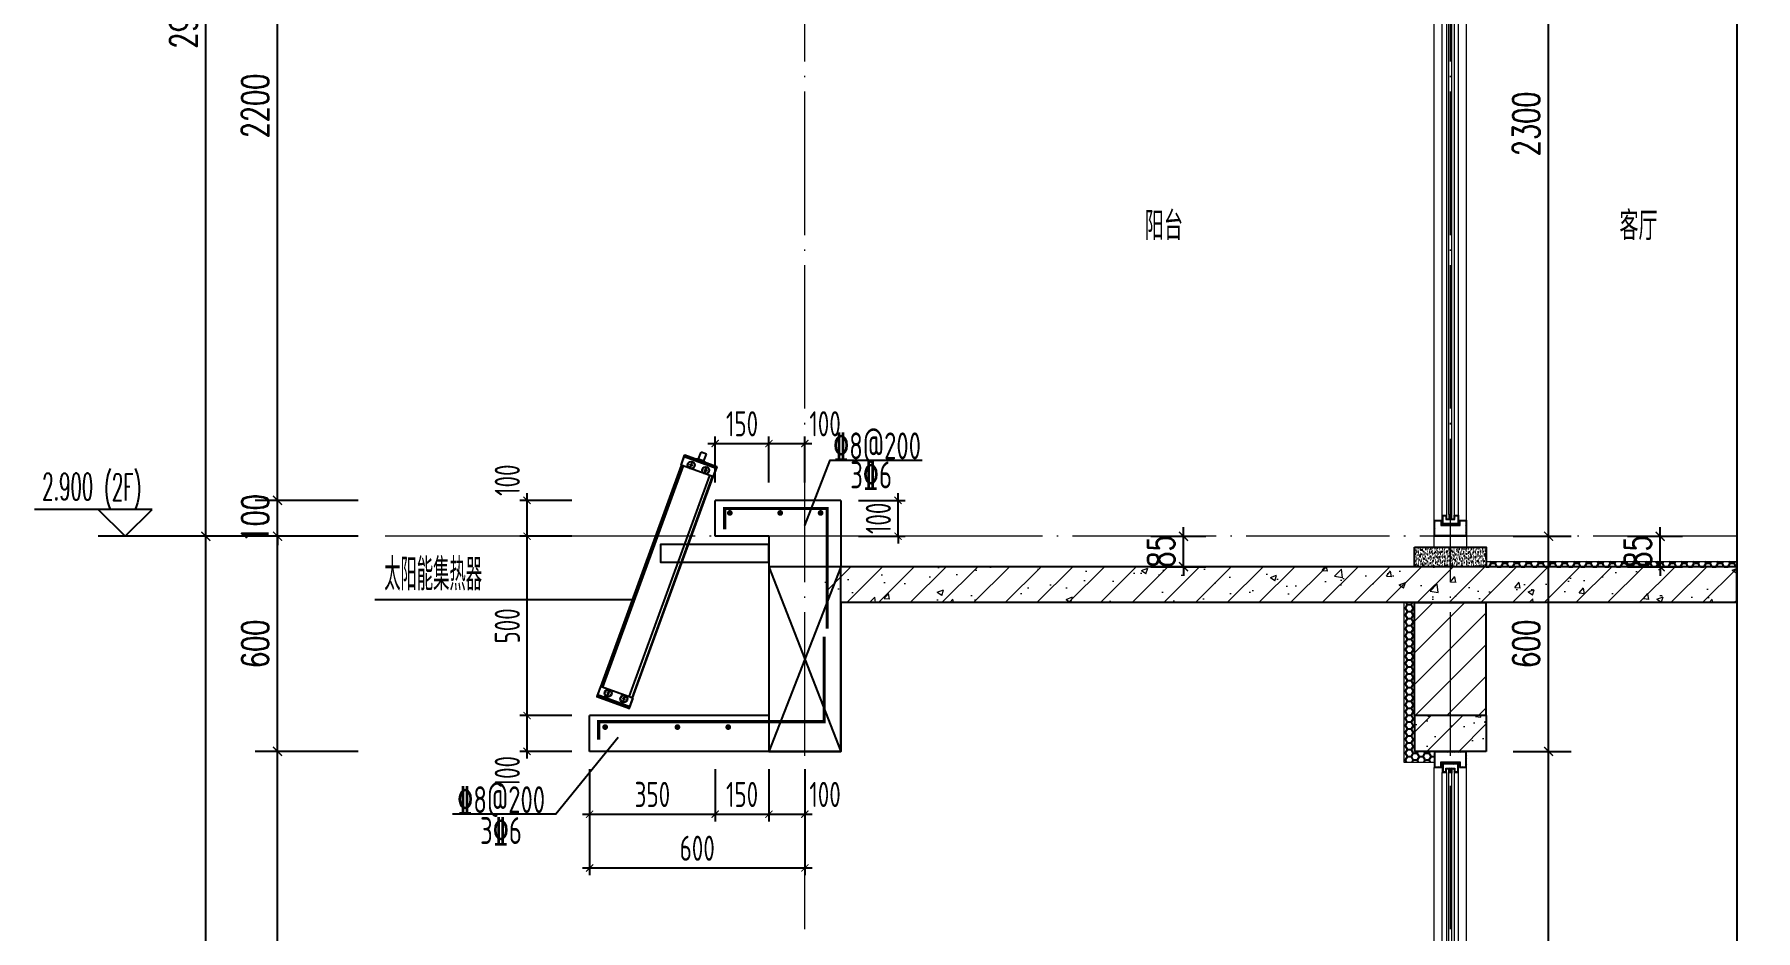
# Model space of a CAD drawing. Extents: x -461650 to 361314, y 245336 to 769729.
# Drawn here: x 240350 to 245150, y 661923 to 664422 of the extents above; entities that cross this region are included whole.
import ezdxf

# ---------------------------------------------------------------- set-up
doc = ezdxf.new("R2010")
doc.units = 0
doc.header["$LTSCALE"] = 1000
doc.linetypes.add('DOTE', pattern=[2.42, 2, -0.2, 0.02, -0.2])
doc.layers.get('0').update_dxf_attribs({"linetype": 'CONTINUOUS'})
doc.layers.get('DEFPOINTS').update_dxf_attribs({"linetype": 'CONTINUOUS'})
for name, color, linetype in [('DIM', 2, 'CONTINUOUS'), ('DIM_ELEV', 3, 'CONTINUOUS'), ('DIM_IDEN', 67, 'CONTINUOUS'), ('DIM_SYMB', 3, 'CONTINUOUS'), ('PUB_DIM', 3, 'CONTINUOUS'), ('PUB_TEXT', 2, 'CONTINUOUS'), ('REIN', 6, 'CONTINUOUS'), ('S-大样-砼线', 7, 'CONTINUOUS'), ('S-引出线', 40, 'CONTINUOUS'), ('TEXT', 2, 'CONTINUOUS'), ('WALL', 5, 'CONTINUOUS'), ('实线层', 7, 'CONTINUOUS'), ('立面-看线', 251, 'CONTINUOUS')]:
    doc.layers.add(name, color=color, linetype=linetype)
for name, color, linetype, lineweight in [('DOTE', 19, 'DOTE', 9), ('PUB_HATCH', 8, 'CONTINUOUS', 9), ('S_WINDOW', 144, 'CONTINUOUS', 15), ('细细', 250, 'CONTINUOUS', 0)]:
    doc.layers.add(name, color=color, linetype=linetype, lineweight=lineweight)
doc.styles.add('_TCH_DIM', font='SIMPLEX.shx', dxfattribs={"width": 0.7, "bigfont": 'GBCBIG.shx'})
doc.styles.add('_TCH_DIM_T3', font='SIMPLEX', dxfattribs={"width": 0.705882, "bigfont": 'GBCBIG'})
doc.styles.add('DIM_FONT_T3', font='SIMPLEX', dxfattribs={"width": 0.705882, "bigfont": 'GBCBIG'})
doc.styles.add('TSSD_DIMENSION', font='Tssdeng.shx', dxfattribs={"width": 0.7, "bigfont": 'tssdchn.shx'})
doc.styles.add('TSSD_REIN', font='tssdeng.shx', dxfattribs={"width": 0.7, "height": 300, "bigfont": 'tssdchn.shx'})
doc.dimstyles.new('_TCH_ARCH&&25', dxfattribs={"dimtxt": 74.375, "dimasz": 25, "dimexe": 62.5, "dimexo": 75, "dimgap": 25, "dimtad": 1, "dimdec": 0, "dimzin": 0, "dimdsep": 46, "dimtxsty": '_TCH_DIM_T3', "dimblk": 'ARCHTICK', "dimcen": 0.09, "dimclrt": 7, "dimazin": 0, "dimtfac": 1, "dimtdec": 0, "dimtix": 1, "dimtmove": 2, "dimatfit": 3, "dimldrblk": 'ARCHTICK', "dimfxl": 0, "dimtolj": 1, "dimtzin": 0, "dimarcsym": 0})
doc.dimstyles.new('TSSD_20_20', dxfattribs={"dimtxt": 60, "dimasz": 20, "dimexe": 20, "dimexo": 50, "dimgap": 20, "dimtad": 1, "dimdec": 0, "dimzin": 0, "dimdsep": 46, "dimtxsty": 'TSSD_DIMENSION', "dimblk": 'ARCHTICK', "dimblk1": 'ARCHTICK', "dimblk2": 'ARCHTICK', "dimcen": 0, "dimdle": 20, "dimclrt": 7, "dimadec": 0, "dimazin": 0, "dimtfac": 1, "dimtdec": 0, "dimtix": 1, "dimtmove": 2, "dimatfit": 3, "dimfxl": 0, "dimtolj": 1, "dimtzin": 0, "dimarcsym": 0})
pattern_1 = [(315, (145053.3697, 680712.4302), (-1.76776695, -1.76776695), []), (315, (145054.5482, 680712.4302), (-1.76776695, -1.76776695), [])]
pattern_2 = [(315, (145053.3697, 678374.192), (-1.76776695, -1.76776695), []), (315, (145054.5482, 678374.192), (-1.76776695, -1.76776695), [])]
pattern_3 = [(45, (-737876.647, 828566.014), (-44.194174, 44.194174), []), (50, (-737876.65, 828566.01), (179.315046, -15.688034), [18.75, -206.25]), (355, (-737876.65, 828566.01), (-34.687833, 188.048033), [15, -165]), (100.4514, (-737861.7, 828564.7), (144.627345, 172.359886), [15.935047, -175.285528]), (46.1842, (-737876.65, 828616.01), (266.81026, -41.379754), [28.125, -309.375]), (96.6356, (-737854.4, 828612.57), (233.665676, 243.52947), [23.90257, -262.92825]), (351.1842, (-737876.65, 828616.01), (233.66549, 243.52965), [22.5, -247.5]), (21, (-737851.65, 828603.51), (149.226763, -100.654723), [18.75, -206.25]), (326, (-737851.65, 828603.51), (60.828833, 181.28751), [15, -165]), (71.4514, (-737839.21, 828595.13), (210.055657, 80.632624), [15.935047, -175.285528]), (37.5, (-737876.647, 828566.014), (3.039964, 83.2234635), [0, -163, 0, -167.5, 0, -165.625]), (7.5, (-737876.65, 828566.01), (65.767384, 98.602928), [0, -95.5, 0, -159.25, 0, -63.125]), (327.5, (-737932.397, 828566.014), (133.455609, -5.638718), [0, -62.5, 0, -195, 0, -258.75]), (317.5, (-737957.4, 828566.01), (145.796542, 25.026246), [0, -81.25, 0, -129.5, 0, -183.75])]

# ---------------------------------------------------------------- blocks, each defined once
blk = doc.blocks.new('A$C01192DFB')
at = {"layer": '实线层', "color": 5}
for p, q in [((-245.2, 221), (-235.1, 248.7)), ((-244.8, 220.8), (-234.5, 249)), ((-146.5, 211.5), (-236.8, 244.3)), ((-146.9, 212), (-236.2, 244.4)), ((-235.1, 248.7), (-234.7, 248.5)), ((-145.3, 216.4), (-234.6, 248.9)), ((-145.2, 216.5), (-234.5, 249)), ((-196.4, 238.3), (-189.3, 257.6)), ((-174.3, 252.1), (-189.3, 257.6)), ((-181.3, 232.8), (-174.3, 252.1)), ((-468.5, -396.9), (-243.8, 220.5)), ((-243.5, 220.4), (-468.2, -397)), ((-467.7, -397.2), (-243, 220.2)), ((-240, 219.1), (-464.7, -398.3)), ((-239.5, 218.9), (-464.2, -398.5)), ((-166, 192.2), (-390.7, -425.2)), ((-165.7, 192), (-390.4, -425.3)), ((-155, 188.2), (-245.2, 221)), ((-219.7, 220.8), (-218.7, 223.5)), ((-217.8, 218.6), (-219.7, 220.8)), ((-219.4, 214.4), (-214.3, 228.2)), ((-218.7, 223.5), (-215.9, 224)), ((-215, 219.1), (-217.8, 218.6)), ((-215.9, 224), (-214, 221.8)), ((-214, 221.8), (-215, 219.1)), ((-196.4, 238.3), (-203, 237.5)), ((-176.7, 228), (-203, 237.5)), ((-196.4, 238.3), (-181.3, 232.8)), ((-181.3, 232.8), (-176.7, 228)), ((-179.3, 206.1), (-178.4, 208.8)), ((-177.5, 203.9), (-179.3, 206.1)), ((-179, 199.7), (-174, 213.5)), ((-178.4, 208.8), (-175.5, 209.3)), ((-174.6, 204.4), (-177.5, 203.9)), ((-175.5, 209.3), (-173.7, 207.1)), ((-173.7, 207.1), (-174.6, 204.4)), ((-155.5, 188.3), (-145.2, 216.5)), ((-155, 188.2), (-144.9, 215.9)), ((-144.9, 215.9), (-145.4, 216)), ((-381.9, -428.4), (-157.2, 189)), ((-156.8, 188.8), (-381.5, -428.6)), ((-381.1, -428.7), (-156.4, 188.7)), ((-469.9, -396.4), (-480, -424.1)), ((-480, -424.1), (-479.6, -424.3)), ((-469.5, -396.6), (-479.7, -424.8)), ((-390.4, -457.1), (-479.7, -424.6)), ((-390.5, -457.2), (-479.7, -424.8)), ((-388.2, -452.5), (-478.4, -419.7)), ((-388.8, -452.7), (-478.1, -420.2)), ((-379.7, -429.2), (-469.9, -396.4)), ((-379.7, -429.2), (-468, -397.1)), ((-450.2, -412.7), (-451.2, -415.4)), ((-451.2, -415.4), (-449.4, -417.6)), ((-445.9, -408), (-450.9, -421.8)), ((-447.4, -412.2), (-450.2, -412.7)), ((-449.4, -417.6), (-446.5, -417.1)), ((-445.5, -414.4), (-447.4, -412.2)), ((-446.5, -417.1), (-445.5, -414.4)), ((-406.6, -428.6), (-407.6, -431.3)), ((-407.6, -431.3), (-405.7, -433.5)), ((-402.2, -423.9), (-407.2, -437.7)), ((-403.7, -428.1), (-406.6, -428.6)), ((-401.9, -430.3), (-403.7, -428.1)), ((-402.9, -433), (-401.9, -430.3)), ((-380.2, -429.1), (-390.5, -457.2)), ((-379.7, -429.2), (-389.8, -456.9)), ((-405.7, -433.5), (-402.9, -433)), ((-389.8, -456.9), (-390.3, -456.8))]:
    blk.add_line(p, q, dxfattribs=at)
for points in [[(-236.8, 244.3), (-236.7, 244.4), (-236.5, 244.5), (-236.4, 244.5), (-236.2, 244.4)], [(-146.5, 211.5), (-146.5, 211.6), (-146.6, 211.7), (-146.7, 211.9), (-146.9, 212)], [(-478.4, -419.7), (-478.4, -419.8), (-478.4, -420), (-478.2, -420.1), (-478.1, -420.2)], [(-388.2, -452.5), (-388.3, -452.6), (-388.4, -452.7), (-388.6, -452.7), (-388.8, -452.7)]]:
    blk.add_lwpolyline(points, dxfattribs=at)
blk.add_lwpolyline([(0, 0), (-302.4, 0), (-302.4, -49.7), (0, -49.7)], close=True, dxfattribs=at)
for centre, radius in [((-216.8, 221.3), 10), ((-216.8, 221.3), 9.5), ((-176.5, 206.6), 10), ((-176.5, 206.6), 9.5), ((-448.4, -414.9), 10), ((-448.4, -414.9), 9.5), ((-404.7, -430.8), 10), ((-404.7, -430.8), 9.5)]:
    blk.add_circle(centre, radius, dxfattribs=at)
for centre, start, end in [((-234.7, 248.5), 70, 160), ((-145.4, 216), 340, 70), ((-479.6, -424.3), 160, 250), ((-390.3, -456.8), 250, 340)]:
    blk.add_arc(centre, 0.5, start, end, dxfattribs=at)
blk = doc.blocks.new('afzdfsregf')
at = {"layer": '细细'}
h = blk.add_hatch(dxfattribs=at)
h.set_pattern_fill('金属', color=256, style=0)
h.set_pattern_definition(pattern_1)
h.paths.add_polyline_path([(221063.8, 608913.8), (221043.8, 608913.8), (221043.8, 608927.3), (220993.8, 608927.3), (220993.8, 608913.8), (220973.8, 608913.8), (220973.8, 608958.8), (221063.8, 608958.8)])
h.paths.add_polyline_path([(221045.8, 608929.3), (221045.8, 608915.8), (221061.8, 608915.8), (221061.8, 608956.8), (220975.8, 608956.8), (220975.8, 608915.8), (220991.8, 608915.8), (220991.8, 608929.3)], flags=16)
h = blk.add_hatch(dxfattribs=at)
h.set_pattern_fill('金属', color=256, style=0)
h.set_pattern_definition(pattern_1)
h.paths.add_polyline_path([(220996.3, 608925.3), (220996.3, 608900.3), (221008.3, 608900.3), (221008.3, 608910.3), (221029.3, 608910.3), (221029.3, 608900.3), (221041.3, 608900.3), (221041.3, 608925.3)])
h.paths.add_polyline_path([(221039.3, 608923.3), (221039.3, 608902.3), (221031.3, 608902.3), (221031.3, 608912.3), (221006.3, 608912.3), (221006.3, 608902.3), (220998.3, 608902.3), (220998.3, 608923.3)], flags=16)
h = blk.add_hatch(color=256, dxfattribs=at)
edge = h.paths.add_edge_path()
edge.add_line((221023.3, 608910.3), (221023.3, 608898.3))
edge.add_arc((221018.8, 608890), 9.44, 61.5175, 118.4825)
edge.add_line((221014.3, 608898.3), (221014.3, 608910.3))
edge.add_arc((221018.8, 608918.6), 9.44, 241.5175, 298.4825)
h = blk.add_hatch(color=256, dxfattribs=at)
edge = h.paths.add_edge_path()
edge.add_line((221023.3, 606707.3), (221023.3, 606719.3))
edge.add_arc((221018.8, 606727.6), 9.44, 241.5175, 298.4825, ccw=False)
edge.add_line((221014.3, 606719.3), (221014.3, 606707.3))
edge.add_arc((221018.8, 606699), 9.44, 61.5175, 118.4825, ccw=False)
h = blk.add_hatch(dxfattribs=at)
h.set_pattern_fill('金属', color=256, style=0)
h.set_pattern_definition(pattern_2)
h.paths.add_polyline_path([(221063.8, 606703.8), (221043.8, 606703.8), (221043.8, 606690.3), (220993.8, 606690.3), (220993.8, 606703.8), (220973.8, 606703.8), (220973.8, 606658.8), (221063.8, 606658.8)])
h.paths.add_polyline_path([(221045.8, 606688.3), (221045.8, 606701.8), (221061.8, 606701.8), (221061.8, 606660.8), (220975.8, 606660.8), (220975.8, 606701.8), (220991.8, 606701.8), (220991.8, 606688.3)], flags=16)
h = blk.add_hatch(dxfattribs=at)
h.set_pattern_fill('金属', color=256, style=0)
h.set_pattern_definition(pattern_2)
h.paths.add_polyline_path([(220996.3, 606692.3), (220996.3, 606717.3), (221008.3, 606717.3), (221008.3, 606707.3), (221029.3, 606707.3), (221029.3, 606717.3), (221041.3, 606717.3), (221041.3, 606692.3)])
h.paths.add_polyline_path([(221039.3, 606694.3), (221039.3, 606715.3), (221031.3, 606715.3), (221031.3, 606705.3), (221006.3, 606705.3), (221006.3, 606715.3), (220998.3, 606715.3), (220998.3, 606694.3)], flags=16)
at = {"layer": 'S_WINDOW'}
for p, q in [((220973.8, 606703.8), (220973.8, 608913.8)), ((220996.3, 606717.3), (220996.3, 608900.3)), ((221041.3, 606717.3), (221041.3, 608900.3)), ((221063.8, 606703.8), (221063.8, 608913.8))]:
    blk.add_line(p, q, dxfattribs=at)
for points in [[(220973.8, 608958.8), (220973.8, 608913.8), (220993.8, 608913.8), (220993.8, 608927.3), (221043.8, 608927.3), (221043.8, 608913.8), (221063.8, 608913.8), (221063.8, 608958.8)], [(220975.8, 608956.8), (220975.8, 608915.8), (220991.8, 608915.8), (220991.8, 608929.3), (221045.8, 608929.3), (221045.8, 608915.8), (221061.8, 608915.8), (221061.8, 608956.8)], [(220996.3, 608925.3), (220996.3, 608900.3), (221008.3, 608900.3), (221008.3, 608910.3), (221029.3, 608910.3), (221029.3, 608900.3), (221041.3, 608900.3), (221041.3, 608925.3)], [(220998.3, 608923.3), (220998.3, 608902.3), (221006.3, 608902.3), (221006.3, 608912.3), (221031.3, 608912.3), (221031.3, 608902.3), (221039.3, 608902.3), (221039.3, 608923.3)], [(220973.8, 606658.8), (220973.8, 606703.8), (220993.8, 606703.8), (220993.8, 606690.3), (221043.8, 606690.3), (221043.8, 606703.8), (221063.8, 606703.8), (221063.8, 606658.8)], [(220975.8, 606660.8), (220975.8, 606701.8), (220991.8, 606701.8), (220991.8, 606688.3), (221045.8, 606688.3), (221045.8, 606701.8), (221061.8, 606701.8), (221061.8, 606660.8)], [(220996.3, 606692.3), (220996.3, 606717.3), (221008.3, 606717.3), (221008.3, 606707.3), (221029.3, 606707.3), (221029.3, 606717.3), (221041.3, 606717.3), (221041.3, 606692.3)], [(220998.3, 606694.3), (220998.3, 606715.3), (221006.3, 606715.3), (221006.3, 606705.3), (221031.3, 606705.3), (221031.3, 606715.3), (221039.3, 606715.3), (221039.3, 606694.3)]]:
    blk.add_lwpolyline(points, close=True, dxfattribs=at)
at = {"layer": '细细'}
for points in [[(221008.3, 608900.3), (221008.3, 606717.3)], [(221014.3, 606719.3), (221014.3, 608910.3)], [(221023.3, 606719.3), (221023.3, 608910.3)], [(221029.3, 608900.3), (221029.3, 606717.3)]]:
    blk.add_lwpolyline(points, dxfattribs=at)
for points in [[(221023.3, 608910.3), (221023.3, 608898.3, 0.253805), (221014.3, 608898.3), (221014.3, 608910.3, 0.253805)], [(221023.3, 606707.3), (221023.3, 606719.3, -0.253805), (221014.3, 606719.3), (221014.3, 606707.3, -0.253805)]]:
    blk.add_lwpolyline(points, format="xyb", close=True, dxfattribs=at)
blk = doc.blocks.new('_ArchTick')
at = {"color": 0, "linetype": 'ByBlock', "const_width": 0.15}
blk.add_lwpolyline([(-0.5, -0.5), (0.5, 0.5)], dxfattribs=at)
blk = doc.blocks.new('*D1124')
at = {"layer": 'DEFPOINTS', "color": 0}
for p in [(244398.5, 662423), (244572.5, 662423), (244398.5, 660123)]:
    blk.add_point(p, dxfattribs=at)
at = {"layer": 'PUB_DIM', "color": 0, "lineweight": -2}
for p, q in [((244473.5, 662423), (244635, 662423)), ((244572.5, 660123), (244572.5, 662423)), ((244473.5, 660123), (244635, 660123))]:
    blk.add_line(p, q, dxfattribs=at)
at = {"layer": 'PUB_DIM', "color": 0, "lineweight": -2, "xscale": 25, "yscale": 25, "zscale": 25}
for p, rotation in [((244572.5, 662423), 90), ((244572.5, 660123), 270)]:
    blk.add_blockref('_ArchTick', p, dxfattribs=dict(at, rotation=rotation))
at = {"layer": 'PUB_DIM', "color": 7, "insert": (244510.3, 661273), "char_height": 74.38, "attachment_point": 5, "rotation": 90, "style": '_TCH_DIM_T3'}
blk.add_mtext('\\A1;2300', dxfattribs=at)
blk = doc.blocks.new('*D1125')
at = {"layer": 'DEFPOINTS', "color": 0}
for p in [(244398.5, 663023), (244572.5, 663023), (244398.5, 662423)]:
    blk.add_point(p, dxfattribs=at)
at = {"layer": 'PUB_DIM', "color": 0, "lineweight": -2}
for p, q in [((244473.5, 663023), (244635, 663023)), ((244572.5, 662423), (244572.5, 663023)), ((244473.5, 662423), (244635, 662423))]:
    blk.add_line(p, q, dxfattribs=at)
at = {"layer": 'PUB_DIM', "color": 0, "lineweight": -2, "xscale": 25, "yscale": 25, "zscale": 25}
for p, rotation in [((244572.5, 663023), 90), ((244572.5, 662423), 270)]:
    blk.add_blockref('_ArchTick', p, dxfattribs=dict(at, rotation=rotation))
at = {"layer": 'PUB_DIM', "color": 7, "insert": (244510.3, 662723), "char_height": 74.38, "attachment_point": 5, "rotation": 90, "style": '_TCH_DIM_T3'}
blk.add_mtext('\\A1;600', dxfattribs=at)
blk = doc.blocks.new('*D1126')
at = {"layer": 'DEFPOINTS', "color": 0}
for p in [(244398.5, 665323), (244572.5, 665323), (244398.5, 663023)]:
    blk.add_point(p, dxfattribs=at)
at = {"layer": 'PUB_DIM', "color": 0, "lineweight": -2}
for p, q in [((244473.5, 665323), (244635, 665323)), ((244572.5, 663023), (244572.5, 665323)), ((244473.5, 663023), (244635, 663023))]:
    blk.add_line(p, q, dxfattribs=at)
at = {"layer": 'PUB_DIM', "color": 0, "lineweight": -2, "xscale": 25, "yscale": 25, "zscale": 25}
for p, rotation in [((244572.5, 665323), 90), ((244572.5, 663023), 270)]:
    blk.add_blockref('_ArchTick', p, dxfattribs=dict(at, rotation=rotation))
at = {"layer": 'PUB_DIM', "color": 7, "insert": (244510.3, 664173), "char_height": 74.38, "attachment_point": 5, "rotation": 90, "style": '_TCH_DIM_T3'}
blk.add_mtext('\\A1;2300', dxfattribs=at)
blk = doc.blocks.new('*D1150')
at = {"layer": 'DEFPOINTS', "color": 0}
for p in [(241898.5, 662423), (242498.6, 662423), (242498.6, 662097.9)]:
    blk.add_point(p, dxfattribs=at)
at = {"layer": 'DIM', "color": 0, "lineweight": -2}
for p, q in [((241898.5, 662373), (241898.5, 662077.9)), ((242498.6, 662373), (242498.6, 662077.9)), ((241878.5, 662097.9), (242518.6, 662097.9))]:
    blk.add_line(p, q, dxfattribs=at)
at = {"layer": 'DIM', "color": 0, "lineweight": -2, "xscale": 20, "yscale": 20, "zscale": 20, "rotation": 180}
blk.add_blockref('_ArchTick', (241898.5, 662097.9), dxfattribs=at)
at = {"layer": 'DIM', "color": 0, "lineweight": -2, "xscale": 20, "yscale": 20, "zscale": 20}
blk.add_blockref('_ArchTick', (242498.6, 662097.9), dxfattribs=at)
at = {"layer": 'DIM', "color": 7, "insert": (242198.5, 662152.9), "char_height": 70, "attachment_point": 5, "style": 'TSSD_DIMENSION'}
blk.add_mtext('\\A1;600', dxfattribs=at)
blk = doc.blocks.new('*D1151')
at = {"layer": 'DEFPOINTS', "color": 0}
for p in [(241898.5, 662423), (242248.6, 662423), (242248.6, 662247.9)]:
    blk.add_point(p, dxfattribs=at)
at = {"layer": 'DIM', "color": 0, "lineweight": -2}
for p, q in [((241898.5, 662373), (241898.5, 662227.9)), ((242248.6, 662373), (242248.6, 662227.9)), ((241878.5, 662247.9), (242268.6, 662247.9))]:
    blk.add_line(p, q, dxfattribs=at)
at = {"layer": 'DIM', "color": 0, "lineweight": -2, "xscale": 20, "yscale": 20, "zscale": 20, "rotation": 180}
blk.add_blockref('_ArchTick', (241898.5, 662247.9), dxfattribs=at)
at = {"layer": 'DIM', "color": 0, "lineweight": -2, "xscale": 20, "yscale": 20, "zscale": 20}
blk.add_blockref('_ArchTick', (242248.6, 662247.9), dxfattribs=at)
at = {"layer": 'DIM', "color": 7, "insert": (242073.5, 662302.9), "char_height": 70, "attachment_point": 5, "style": 'TSSD_DIMENSION'}
blk.add_mtext('\\A1;350', dxfattribs=at)
blk = doc.blocks.new('*D1152')
at = {"layer": 'DEFPOINTS', "color": 0}
for p in [(242248.6, 662423), (242398.6, 662423), (242398.6, 662247.9)]:
    blk.add_point(p, dxfattribs=at)
at = {"layer": 'DIM', "color": 0, "lineweight": -2}
for p, q in [((242248.6, 662373), (242248.6, 662227.9)), ((242398.6, 662373), (242398.6, 662227.9)), ((242228.6, 662247.9), (242418.6, 662247.9))]:
    blk.add_line(p, q, dxfattribs=at)
at = {"layer": 'DIM', "color": 0, "lineweight": -2, "xscale": 20, "yscale": 20, "zscale": 20, "rotation": 180}
blk.add_blockref('_ArchTick', (242248.6, 662247.9), dxfattribs=at)
at = {"layer": 'DIM', "color": 0, "lineweight": -2, "xscale": 20, "yscale": 20, "zscale": 20}
blk.add_blockref('_ArchTick', (242398.6, 662247.9), dxfattribs=at)
at = {"layer": 'DIM', "color": 7, "insert": (242323.6, 662302.9), "char_height": 70, "attachment_point": 5, "style": 'TSSD_DIMENSION'}
blk.add_mtext('\\A1;150', dxfattribs=at)
blk = doc.blocks.new('*D1153')
at = {"layer": 'DEFPOINTS', "color": 0}
for p in [(242398.6, 662423), (242498.6, 662423), (242498.6, 662247.9)]:
    blk.add_point(p, dxfattribs=at)
at = {"layer": 'DIM', "color": 0, "lineweight": -2}
for p, q in [((242398.6, 662373), (242398.6, 662227.9)), ((242498.6, 662373), (242498.6, 662227.9)), ((242378.6, 662247.9), (242518.6, 662247.9))]:
    blk.add_line(p, q, dxfattribs=at)
at = {"layer": 'DIM', "color": 0, "lineweight": -2, "xscale": 20, "yscale": 20, "zscale": 20, "rotation": 180}
blk.add_blockref('_ArchTick', (242398.6, 662247.9), dxfattribs=at)
at = {"layer": 'DIM', "color": 0, "lineweight": -2, "xscale": 20, "yscale": 20, "zscale": 20}
blk.add_blockref('_ArchTick', (242498.6, 662247.9), dxfattribs=at)
at = {"layer": 'DIM', "color": 7, "insert": (242555, 662302.9), "char_height": 70, "attachment_point": 5, "style": 'TSSD_DIMENSION'}
blk.add_mtext('\\A1;100', dxfattribs=at)
blk = doc.blocks.new('*D1154')
at = {"layer": 'DEFPOINTS', "color": 0}
for p in [(243388.4, 663023), (243554.3, 663023), (243388.4, 662938)]:
    blk.add_point(p, dxfattribs=at)
at = {"layer": 'PUB_DIM', "color": 0, "lineweight": -2}
for p, q in [((243463.4, 663023), (243616.8, 663023)), ((243554.3, 663023), (243554.3, 663048)), ((243554.3, 662938), (243554.3, 663023)), ((243463.4, 662938), (243616.8, 662938)), ((243554.3, 662938), (243554.3, 662913))]:
    blk.add_line(p, q, dxfattribs=at)
at = {"layer": 'PUB_DIM', "color": 0, "lineweight": -2, "xscale": 25, "yscale": 25, "zscale": 25}
for p, rotation in [((243554.3, 663023), 270), ((243554.3, 662938), 90)]:
    blk.add_blockref('_ArchTick', p, dxfattribs=dict(at, rotation=rotation))
at = {"layer": 'PUB_DIM', "color": 7, "insert": (243492.1, 662980.5), "char_height": 74.38, "attachment_point": 5, "rotation": 90, "style": '_TCH_DIM_T3'}
blk.add_mtext('\\A1;85', dxfattribs=at)
blk = doc.blocks.new('*D1155')
at = {"layer": 'DEFPOINTS', "color": 0}
for p in [(244717.5, 663023), (244883.4, 663023), (244717.5, 662938)]:
    blk.add_point(p, dxfattribs=at)
at = {"layer": 'PUB_DIM', "color": 0, "lineweight": -2}
for p, q in [((244792.5, 663023), (244945.9, 663023)), ((244883.4, 663023), (244883.4, 663048)), ((244883.4, 662938), (244883.4, 663023)), ((244792.5, 662938), (244945.9, 662938)), ((244883.4, 662938), (244883.4, 662913))]:
    blk.add_line(p, q, dxfattribs=at)
at = {"layer": 'PUB_DIM', "color": 0, "lineweight": -2, "xscale": 25, "yscale": 25, "zscale": 25}
for p, rotation in [((244883.4, 663023), 270), ((244883.4, 662938), 90)]:
    blk.add_blockref('_ArchTick', p, dxfattribs=dict(at, rotation=rotation))
at = {"layer": 'PUB_DIM', "color": 7, "insert": (244821.2, 662980.5), "char_height": 74.38, "attachment_point": 5, "rotation": 90, "style": '_TCH_DIM_T3'}
blk.add_mtext('\\A1;85', dxfattribs=at)
blk = doc.blocks.new('*D1156')
at = {"layer": 'DEFPOINTS', "color": 0}
for p in [(242398.5, 663281.6), (242248.5, 663123), (242398.5, 663123)]:
    blk.add_point(p, dxfattribs=at)
at = {"layer": 'DIM', "color": 0, "lineweight": -2}
for p, q in [((242248.5, 663173), (242248.5, 663301.6)), ((242398.5, 663173), (242398.5, 663301.6)), ((242228.5, 663281.6), (242418.5, 663281.6))]:
    blk.add_line(p, q, dxfattribs=at)
at = {"layer": 'DIM', "color": 0, "lineweight": -2, "xscale": 20, "yscale": 20, "zscale": 20, "rotation": 180}
blk.add_blockref('_ArchTick', (242248.5, 663281.6), dxfattribs=at)
at = {"layer": 'DIM', "color": 0, "lineweight": -2, "xscale": 20, "yscale": 20, "zscale": 20}
blk.add_blockref('_ArchTick', (242398.5, 663281.6), dxfattribs=at)
at = {"layer": 'DIM', "color": 7, "insert": (242323.5, 663336.6), "char_height": 70, "attachment_point": 5, "style": 'TSSD_DIMENSION'}
blk.add_mtext('\\A1;150', dxfattribs=at)
blk = doc.blocks.new('*D1157')
at = {"layer": 'DEFPOINTS', "color": 0}
for p in [(242498.5, 663281.6), (242398.5, 663123), (242498.5, 663123)]:
    blk.add_point(p, dxfattribs=at)
at = {"layer": 'DIM', "color": 0, "lineweight": -2}
for p, q in [((242398.5, 663173), (242398.5, 663301.6)), ((242498.5, 663173), (242498.5, 663301.6)), ((242378.5, 663281.6), (242518.5, 663281.6))]:
    blk.add_line(p, q, dxfattribs=at)
at = {"layer": 'DIM', "color": 0, "lineweight": -2, "xscale": 20, "yscale": 20, "zscale": 20, "rotation": 180}
blk.add_blockref('_ArchTick', (242398.5, 663281.6), dxfattribs=at)
at = {"layer": 'DIM', "color": 0, "lineweight": -2, "xscale": 20, "yscale": 20, "zscale": 20}
blk.add_blockref('_ArchTick', (242498.5, 663281.6), dxfattribs=at)
at = {"layer": 'DIM', "color": 7, "insert": (242555, 663336.6), "char_height": 70, "attachment_point": 5, "style": 'TSSD_DIMENSION'}
blk.add_mtext('\\A1;100', dxfattribs=at)
blk = doc.blocks.new('*D1158')
at = {"layer": 'DEFPOINTS', "color": 0}
for p in [(242598.5, 663123), (242758.5, 663123), (242598.5, 663023)]:
    blk.add_point(p, dxfattribs=at)
at = {"layer": 'DIM', "color": 0, "lineweight": -2}
for p, q in [((242648.5, 663123), (242778.5, 663123)), ((242758.5, 663123), (242758.5, 663143)), ((242758.5, 663023), (242758.5, 663123)), ((242648.5, 663023), (242778.5, 663023)), ((242758.5, 663023), (242758.5, 663003))]:
    blk.add_line(p, q, dxfattribs=at)
at = {"layer": 'DIM', "color": 0, "lineweight": -2, "xscale": 20, "yscale": 20, "zscale": 20}
for p, rotation in [((242758.5, 663123), 270), ((242758.5, 663023), 90)]:
    blk.add_blockref('_ArchTick', p, dxfattribs=dict(at, rotation=rotation))
at = {"layer": 'DIM', "color": 7, "insert": (242703.5, 663073), "char_height": 70, "attachment_point": 5, "rotation": 90, "style": 'TSSD_DIMENSION'}
blk.add_mtext('\\A1;100', dxfattribs=at)
blk = doc.blocks.new('*D1159')
at = {"layer": 'DEFPOINTS', "color": 0}
for p in [(241723.9, 663123), (241898.5, 663123), (241898.5, 663023)]:
    blk.add_point(p, dxfattribs=at)
at = {"layer": 'DIM', "color": 0, "lineweight": -2}
for p, q in [((241848.5, 663123), (241703.9, 663123)), ((241723.9, 663003), (241723.9, 663143)), ((241848.5, 663023), (241703.9, 663023))]:
    blk.add_line(p, q, dxfattribs=at)
at = {"layer": 'DIM', "color": 0, "lineweight": -2, "xscale": 20, "yscale": 20, "zscale": 20}
for p, rotation in [((241723.9, 663123), 90), ((241723.9, 663023), 270)]:
    blk.add_blockref('_ArchTick', p, dxfattribs=dict(at, rotation=rotation))
at = {"layer": 'DIM', "color": 7, "insert": (241668.9, 663179.4), "char_height": 70, "attachment_point": 5, "rotation": 90, "style": 'TSSD_DIMENSION'}
blk.add_mtext('\\A1;100', dxfattribs=at)
blk = doc.blocks.new('*D1160')
at = {"layer": 'DEFPOINTS', "color": 0}
for p in [(241723.9, 663023), (241898.5, 663023), (241898.5, 662523)]:
    blk.add_point(p, dxfattribs=at)
at = {"layer": 'DIM', "color": 0, "lineweight": -2}
for p, q in [((241848.5, 663023), (241703.9, 663023)), ((241723.9, 662503), (241723.9, 663043)), ((241848.5, 662523), (241703.9, 662523))]:
    blk.add_line(p, q, dxfattribs=at)
at = {"layer": 'DIM', "color": 0, "lineweight": -2, "xscale": 20, "yscale": 20, "zscale": 20}
for p, rotation in [((241723.9, 663023), 90), ((241723.9, 662523), 270)]:
    blk.add_blockref('_ArchTick', p, dxfattribs=dict(at, rotation=rotation))
at = {"layer": 'DIM', "color": 7, "insert": (241668.9, 662773), "char_height": 70, "attachment_point": 5, "rotation": 90, "style": 'TSSD_DIMENSION'}
blk.add_mtext('\\A1;500', dxfattribs=at)
blk = doc.blocks.new('*D1161')
at = {"layer": 'DEFPOINTS', "color": 0}
for p in [(241723.9, 662523), (241898.5, 662523), (241898.5, 662423)]:
    blk.add_point(p, dxfattribs=at)
at = {"layer": 'DIM', "color": 0, "lineweight": -2}
for p, q in [((241723.9, 662403), (241723.9, 662543)), ((241848.5, 662523), (241703.9, 662523)), ((241848.5, 662423), (241703.9, 662423))]:
    blk.add_line(p, q, dxfattribs=at)
at = {"layer": 'DIM', "color": 0, "lineweight": -2, "xscale": 20, "yscale": 20, "zscale": 20}
for p, rotation in [((241723.9, 662523), 90), ((241723.9, 662423), 270)]:
    blk.add_blockref('_ArchTick', p, dxfattribs=dict(at, rotation=rotation))
at = {"layer": 'DIM', "color": 7, "insert": (241668.9, 662366.5), "char_height": 70, "attachment_point": 5, "rotation": 90, "style": 'TSSD_DIMENSION'}
blk.add_mtext('\\A1;100', dxfattribs=at)
blk = doc.blocks.new('*D1197')
at = {"layer": 'DEFPOINTS', "color": 0}
for p in [(241028.3, 662423), (241328.3, 662423), (241328.3, 660723)]:
    blk.add_point(p, dxfattribs=at)
at = {"layer": 'PUB_DIM', "color": 0, "lineweight": -2}
for p, q in [((241253.3, 662423), (240965.8, 662423)), ((241028.3, 660723), (241028.3, 662423)), ((241253.3, 660723), (240965.8, 660723))]:
    blk.add_line(p, q, dxfattribs=at)
at = {"layer": 'PUB_DIM', "color": 0, "lineweight": -2, "xscale": 25, "yscale": 25, "zscale": 25}
for p, rotation in [((241028.3, 662423), 90), ((241028.3, 660723), 270)]:
    blk.add_blockref('_ArchTick', p, dxfattribs=dict(at, rotation=rotation))
at = {"layer": 'PUB_DIM', "color": 7, "insert": (240966.2, 661573), "char_height": 74.38, "attachment_point": 5, "rotation": 90, "style": '_TCH_DIM_T3'}
blk.add_mtext('\\A1;1700', dxfattribs=at)
blk = doc.blocks.new('*D1198')
at = {"layer": 'DEFPOINTS', "color": 0}
for p in [(241028.3, 663023), (241328.3, 663023), (241328.3, 662423)]:
    blk.add_point(p, dxfattribs=at)
at = {"layer": 'PUB_DIM', "color": 0, "lineweight": -2}
for p, q in [((241253.3, 663023), (240965.8, 663023)), ((241028.3, 662423), (241028.3, 663023)), ((241253.3, 662423), (240965.8, 662423))]:
    blk.add_line(p, q, dxfattribs=at)
at = {"layer": 'PUB_DIM', "color": 0, "lineweight": -2, "xscale": 25, "yscale": 25, "zscale": 25}
for p, rotation in [((241028.3, 663023), 90), ((241028.3, 662423), 270)]:
    blk.add_blockref('_ArchTick', p, dxfattribs=dict(at, rotation=rotation))
at = {"layer": 'PUB_DIM', "color": 7, "insert": (240966.2, 662723), "char_height": 74.38, "attachment_point": 5, "rotation": 90, "style": '_TCH_DIM_T3'}
blk.add_mtext('\\A1;600', dxfattribs=at)
blk = doc.blocks.new('*D1199')
at = {"layer": 'DEFPOINTS', "color": 0}
for p in [(241028.3, 663123), (241328.3, 663123), (241328.3, 663023)]:
    blk.add_point(p, dxfattribs=at)
at = {"layer": 'PUB_DIM', "color": 0, "lineweight": -2}
for p, q in [((241253.3, 663123), (240965.8, 663123)), ((241028.3, 663123), (241028.3, 663148)), ((241028.3, 663023), (241028.3, 663123)), ((241253.3, 663023), (240965.8, 663023)), ((241028.3, 663023), (241028.3, 662998))]:
    blk.add_line(p, q, dxfattribs=at)
at = {"layer": 'PUB_DIM', "color": 0, "lineweight": -2, "xscale": 25, "yscale": 25, "zscale": 25}
for p, rotation in [((241028.3, 663123), 270), ((241028.3, 663023), 90)]:
    blk.add_blockref('_ArchTick', p, dxfattribs=dict(at, rotation=rotation))
at = {"layer": 'PUB_DIM', "color": 7, "insert": (240966.2, 663073), "char_height": 74.38, "attachment_point": 5, "rotation": 90, "style": '_TCH_DIM_T3'}
blk.add_mtext('\\A1;100', dxfattribs=at)
blk = doc.blocks.new('*D1200')
at = {"layer": 'DEFPOINTS', "color": 0}
for p in [(241028.3, 665323), (241328.3, 665323), (241328.3, 663123)]:
    blk.add_point(p, dxfattribs=at)
at = {"layer": 'PUB_DIM', "color": 0, "lineweight": -2}
for p, q in [((241253.3, 665323), (240965.8, 665323)), ((241028.3, 663123), (241028.3, 665323)), ((241253.3, 663123), (240965.8, 663123))]:
    blk.add_line(p, q, dxfattribs=at)
at = {"layer": 'PUB_DIM', "color": 0, "lineweight": -2, "xscale": 25, "yscale": 25, "zscale": 25}
for p, rotation in [((241028.3, 665323), 90), ((241028.3, 663123), 270)]:
    blk.add_blockref('_ArchTick', p, dxfattribs=dict(at, rotation=rotation))
at = {"layer": 'PUB_DIM', "color": 7, "insert": (240966.2, 664223), "char_height": 74.38, "attachment_point": 5, "rotation": 90, "style": '_TCH_DIM_T3'}
blk.add_mtext('\\A1;2200', dxfattribs=at)
blk = doc.blocks.new('*D1216')
at = {"layer": 'DEFPOINTS', "color": 0}
for p in [(240828.3, 663023), (241328.3, 663023), (241328.3, 660123)]:
    blk.add_point(p, dxfattribs=at)
at = {"layer": 'PUB_DIM', "color": 0, "lineweight": -2}
for p, q in [((241253.3, 663023), (240765.8, 663023)), ((240828.3, 660123), (240828.3, 663023)), ((241253.3, 660123), (240765.8, 660123))]:
    blk.add_line(p, q, dxfattribs=at)
at = {"layer": 'PUB_DIM', "color": 0, "lineweight": -2, "xscale": 25, "yscale": 25, "zscale": 25}
for p, rotation in [((240828.3, 663023), 90), ((240828.3, 660123), 270)]:
    blk.add_blockref('_ArchTick', p, dxfattribs=dict(at, rotation=rotation))
at = {"layer": 'PUB_DIM', "color": 7, "insert": (240766.2, 661573), "char_height": 74.38, "attachment_point": 5, "rotation": 90, "style": '_TCH_DIM_T3'}
blk.add_mtext('\\A1;2900', dxfattribs=at)
blk = doc.blocks.new('*D1217')
at = {"layer": 'DEFPOINTS', "color": 0}
for p in [(240828.3, 665923), (241328.3, 665923), (241328.3, 663023)]:
    blk.add_point(p, dxfattribs=at)
at = {"layer": 'PUB_DIM', "color": 0, "lineweight": -2}
for p, q in [((241253.3, 665923), (240765.8, 665923)), ((240828.3, 663023), (240828.3, 665923)), ((241253.3, 663023), (240765.8, 663023))]:
    blk.add_line(p, q, dxfattribs=at)
at = {"layer": 'PUB_DIM', "color": 0, "lineweight": -2, "xscale": 25, "yscale": 25, "zscale": 25}
for p, rotation in [((240828.3, 665923), 90), ((240828.3, 663023), 270)]:
    blk.add_blockref('_ArchTick', p, dxfattribs=dict(at, rotation=rotation))
at = {"layer": 'PUB_DIM', "color": 7, "insert": (240766.2, 664473), "char_height": 74.38, "attachment_point": 5, "rotation": 90, "style": '_TCH_DIM_T3'}
blk.add_mtext('\\A1;2900', dxfattribs=at)
blk = doc.blocks.new('A$C6EAB53B2')
at = {"layer": 'REIN'}
blk.add_lwpolyline([(818.6, 871.6, 9, 9, 0), (818.6, 929.8, 9, 9, 0), (1104.4, 929.8, 9, 9, 0), (1104.4, 595.1, 9, 9, 0)], format="xyseb", dxfattribs=at)
at = {"layer": 'REIN', "const_width": 8}
for points in [[(829.1, 917.5, 1), (837.1, 917.5, 1)], [(969.6, 917.5, 1), (977.6, 917.5, 1)], [(1082.2, 917.5, 1), (1090.2, 917.5, 1)], [(481.4, 320.3, 1), (489.4, 320.3, 1)], [(682.9, 320.3, 1), (690.9, 320.3, 1)], [(824.6, 320.3, 1), (832.6, 320.3, 1)]]:
    blk.add_lwpolyline(points, format="xyb", close=True, dxfattribs=at)
at = {"layer": 'REIN', "const_width": 9}
blk.add_lwpolyline([(467.5, 285.1), (467.5, 335.4), (1096.1, 335.4), (1096.1, 572.3)], dxfattribs=at)
at = {"layer": 'S-大样-砼线'}
for p, q in [((942.2, 767.5), (1142.2, 252.5)), ((1142.2, 767.5), (942.2, 252.5))]:
    blk.add_line(p, q, dxfattribs=at)
blk.add_lwpolyline([(1142.2, 767.5), (942.2, 767.5), (942.2, 252.5), (1142.2, 252.5)], close=True, dxfattribs=at)
at = {"layer": 'S-引出线'}
for points in [[(1042.2, 882.2), (1112.8, 1064.4), (1369.8, 1064.4)], [(521.6, 291.2), (347.8, 77.8), (59.4, 77.8)]]:
    blk.add_lwpolyline(points, dxfattribs=at)
at = {"layer": 'TEXT', "style": 'TSSD_REIN', "width": 0.7}
for s, p in [('%%1328@200', (1121, 1067)), ('3%%1326', (1168.9, 986.1)), ('%%1328@200', (72.9, 80.4)), ('3%%1326', (136.7, -5.8))]:
    blk.add_text(s, height=75, rotation=0, dxfattribs=at).set_placement(p)

msp = doc.modelspace()

# ---------------------------------------------------------------- hatches: boundary and pattern name
at = {"layer": 'PUB_HATCH'}
h = msp.add_hatch(dxfattribs=at)
h.set_pattern_fill('钢筋混凝土', color=256, scale=25, style=0)
h.set_pattern_definition(pattern_3)
h.paths.add_polyline_path([(245097.06, 662937.98), (242598.53, 662937.98), (242531.87, 662904.65), (242598.53, 662837.98), (245097.06, 662837.98)])
h = msp.add_hatch(dxfattribs=at)
h.set_pattern_fill('普通砖', color=256, scale=25, style=0)
h.set_pattern_definition([(45, (-737876.647, 828610.89), (-44.1941915, 44.1941915), [])])
h.paths.add_polyline_path([(244198.53, 662522.98), (244398.53, 662522.98), (244398.53, 662837.98), (244198.53, 662837.98)])
h = msp.add_hatch(dxfattribs=at)
h.set_pattern_fill('钢筋混凝土', color=256, scale=25, style=0)
h.set_pattern_definition(pattern_3)
h.paths.add_polyline_path([(244198.53, 662522.98), (244198.53, 662422.98), (244398.53, 662422.98), (244398.53, 662522.98)])
at = {"layer": '立面-看线'}
h = msp.add_hatch(dxfattribs=at)
h.set_pattern_fill('碎沙', color=256, scale=4)
h.set_pattern_definition([(37.5, (-556854.705, 277576.03), (-0.32000626, 9.78826475), [0, -7.7216, 0, -8.636, 0, -8.255]), (7.5, (-556854.705, 277576.03), (8.99046566, 14.33650201), [0, -4.1656, 0, -6.9596, 0, -2.667]), (327.5, (-556860.9535, 277576.03), (15.819847405, 0.02874369), [0, -2.54, 0, -9.144, 0, -11.938]), (317.5, (-556860.954, 277576.03), (15.27112905, 4.45858647), [0, -1.27, 0, -5.9944, 0, -6.858])])
h.paths.add_polyline_path([(244198.53, 662937.98), (244398.53, 662937.98), (244398.53, 662992.98), (244198.53, 662992.98)])
h = msp.add_hatch(dxfattribs=at)
h.set_pattern_fill('HONEY', color=256, scale=7)
h.set_pattern_definition([(0, (-556954.705, 277576.03), (16.66875, 9.623705), [11.1125, -22.225]), (120, (-556954.705, 277576.03), (-16.66874801, 9.62370845), [11.1125, -22.225]), (60, (-556954.705, 277576.03), (1.99e-06, 19.24741345), [-22.225, 11.1125])])
h.paths.add_polyline_path([(245097.06, 662952.98), (244398.53, 662952.98), (244398.53, 662937.98), (245097.06, 662937.98)])
h = msp.add_hatch(dxfattribs=at)
h.set_pattern_fill('HONEY', color=256, scale=7)
h.set_pattern_definition([(0, (-556854.705, 277576.03), (16.66875, 9.623705), [11.1125, -22.225]), (120, (-556854.705, 277576.03), (-16.66874801, 9.62370845), [11.1125, -22.225]), (60, (-556854.705, 277576.03), (1.99e-06, 19.24741345), [-22.225, 11.1125])])
h.paths.add_polyline_path([(244168.53, 662837.98), (244198.53, 662837.98), (244198.53, 662422.98), (244253.53, 662422.98), (244253.53, 662392.98), (244168.53, 662392.98)])

# ---------------------------------------------------------------- linework, layer by layer
at = {"layer": 'DIM_ELEV'}
for p, q in [((240678.34, 663097.98), (240350.34, 663097.98)), ((240603.34, 663022.98), (240528.34, 663097.98)), ((240603.34, 663022.98), (240678.34, 663097.98)), ((241028.34, 663022.98), (240528.34, 663022.98))]:
    msp.add_line(p, q, dxfattribs=at)
at = {"layer": 'DIM_IDEN'}
for p, q in [((241837.06, 662845.47), (241299.62, 662845.47)), ((242018.14, 662845.47), (241837.06, 662845.47))]:
    msp.add_line(p, q, dxfattribs=at)
at = {"layer": 'DIM_SYMB'}
msp.add_lwpolyline([(245097.06, 678042.98), (245097.06, 668411.11), (245149.56, 668392), (245044.56, 668373.48), (245097.06, 668354.86), (245097.06, 658722.98)], dxfattribs=at)
at = {"layer": 'DOTE', "color": 1, "linetype": 'DOTE', "ltscale": 0.2}
for p, q in [((242498.53, 659022.98), (242498.53, 678622.98)), ((244298.53, 659022.98), (244298.53, 678622.98)), ((245097.06, 663022.98), (241328.34, 663022.98))]:
    msp.add_line(p, q, dxfattribs=at)
at = {"layer": 'PUB_HATCH', "color": 215}
msp.add_line((244398.53, 662952.98), (245097.06, 662952.98), dxfattribs=at)
msp.add_lwpolyline([(244168.53, 662837.98), (244168.53, 662392.98), (244253.53, 662392.98)], dxfattribs=at)
at = {"layer": 'S_WINDOW'}
msp.add_lwpolyline([(244253.53, 663022.98), (244343.53, 663022.98), (244343.53, 662992.98), (244253.53, 662992.98)], close=True, dxfattribs=at)
at = {"layer": 'WALL'}
for p, q in [((242598.53, 663122.98), (242248.53, 663122.98)), ((242248.53, 663022.98), (242248.53, 663122.98)), ((242598.53, 663122.98), (242598.53, 662937.98)), ((242398.53, 663022.98), (242248.53, 663022.98)), ((242398.53, 663022.98), (242398.53, 662937.98)), ((242398.53, 662937.98), (242398.53, 662522.98)), ((245097.06, 662937.98), (242598.53, 662937.98)), ((245097.06, 662837.98), (245097.06, 662937.98)), ((245097.06, 662837.98), (242598.53, 662837.98)), ((242598.53, 662837.98), (242598.53, 662422.98)), ((244198.53, 662522.98), (244198.53, 662837.98)), ((244198.53, 662837.98), (244398.53, 662837.98)), ((244398.53, 662522.98), (244398.53, 662837.98)), ((242398.53, 662522.98), (241898.53, 662522.98)), ((241898.53, 662422.98), (241898.53, 662522.98)), ((244198.53, 662522.98), (244198.53, 662422.98)), ((244398.53, 662522.98), (244198.53, 662522.98)), ((244398.53, 662522.98), (244398.53, 662422.98)), ((242598.53, 662422.98), (241898.53, 662422.98)), ((244398.53, 662422.98), (244198.53, 662422.98))]:
    msp.add_line(p, q, dxfattribs=at)
msp.add_lwpolyline([(244198.53, 662992.98), (244398.53, 662992.98), (244398.53, 662937.98), (244198.53, 662937.98)], close=True, dxfattribs=at)

# ---------------------------------------------------------------- block references
for name, p in [('afzdfsregf', (23279.77, 56364.22)), ('A$C01192DFB', (242398.53, 663000.23)), ('afzdfsregf', (23279.77, 53464.22))]:
    msp.add_blockref(name, p)
at = {"layer": 'TEXT'}
msp.add_blockref('A$C6EAB53B2', (241456.33, 662170.49), dxfattribs=at)

# ---------------------------------------------------------------- texts
at = {"layer": 'PUB_TEXT'}
for s, height, style, width, p in [('阳台', 80, 'TSSD_REIN', 0.7, (243446.45, 663848.61)), ('客厅', 80, 'TSSD_REIN', 0.7, (244769.94, 663848.61)), ('(2F)', 74.375, '_TCH_DIM', 0.494118, (240544.39, 663123.01)), ('2.900', 74.375, '_TCH_DIM', 0.494118, (240372.24, 663124.23)), ('太阳能集热器', 89.362, 'DIM_FONT_T3', 0.705882, (241325.87, 662871.72))]:
    msp.add_text(s, height=height, dxfattribs=dict(at, style=style, width=width)).set_placement(p)

# ---------------------------------------------------------------- dimensions: what is measured, and where the dimension line sits
at = {"layer": 'DIM'}
for p1, p2, distance, picture, middle in [((242248.53, 663122.98), (242398.53, 663122.98), 158.59, '*D1156', (242323.53, 663336.57)), ((242598.53, 663022.98), (242598.53, 663122.98), -160, '*D1158', (242703.53, 663072.98)), ((241898.53, 662522.98), (241898.53, 663022.98), 174.61, '*D1160', (241668.92, 662772.98)), ((241898.53, 662422.98), (242498.56, 662422.98), -325.06, '*D1150', (242198.55, 662152.93)), ((241898.53, 662422.98), (242248.56, 662422.98), -175.06, '*D1151', (242073.55, 662302.93)), ((242248.56, 662422.98), (242398.56, 662422.98), -175.06, '*D1152', (242323.56, 662302.93))]:
    dim = msp.add_aligned_dim(p1=p1, p2=p2, distance=distance, dimstyle='TSSD_20_20', override={"dimtxt": 70}, dxfattribs=at)
    dim.commit()
    dim.dimension.update_dxf_attribs({"geometry": picture, "text_midpoint": middle})
for base, p1, p2, angle, picture, middle in [((242498.53, 663281.57), (242398.53, 663122.98), (242498.53, 663122.98), 360, '*D1157', (242554.98, 663336.57)), ((241723.92, 663122.98), (241898.53, 663022.98), (241898.53, 663122.98), 90, '*D1159', (241668.92, 663179.43)), ((241723.92, 662522.98), (241898.53, 662422.98), (241898.53, 662522.98), 90, '*D1161', (241668.92, 662366.53)), ((242498.56, 662247.93), (242398.56, 662422.98), (242498.56, 662422.98), 0, '*D1153', (242555.01, 662302.93))]:
    dim = msp.add_linear_dim(base=base, p1=p1, p2=p2, angle=angle, dimstyle='TSSD_20_20', override={"dimtxt": 70}, dxfattribs=at)
    dim.commit()
    dim.dimension.update_dxf_attribs({"geometry": picture, "text_midpoint": middle, "dimtype": 161})
at = {"layer": 'PUB_DIM'}
for p1, p2, distance, picture, middle in [((241328.34, 663022.98), (241328.34, 665922.98), 500, '*D1217', (240766.15, 664472.98)), ((241328.34, 663122.98), (241328.34, 665322.98), 300, '*D1200', (240966.15, 664222.98)), ((244398.53, 663022.98), (244398.53, 665322.98), -173.97, '*D1126', (244510.32, 664172.98)), ((241328.34, 663022.98), (241328.34, 663122.98), 300, '*D1199', (240966.15, 663072.98)), ((241328.34, 660122.98), (241328.34, 663022.98), 500, '*D1216', (240766.15, 661572.98)), ((241328.34, 662422.98), (241328.34, 663022.98), 300, '*D1198', (240966.15, 662722.98)), ((243388.36, 662937.98), (243388.36, 663022.98), -165.96, '*D1154', (243492.13, 662980.48)), ((244398.53, 662422.98), (244398.53, 663022.98), -173.97, '*D1125', (244510.32, 662722.98)), ((244717.48, 662937.98), (244717.48, 663022.98), -165.96, '*D1155', (244821.25, 662980.48)), ((241328.34, 660722.98), (241328.34, 662422.98), 300, '*D1197', (240966.15, 661572.98)), ((244398.53, 660122.98), (244398.53, 662422.98), -173.97, '*D1124', (244510.32, 661272.98))]:
    dim = msp.add_aligned_dim(p1=p1, p2=p2, distance=distance, dimstyle='_TCH_ARCH&&25', dxfattribs=at)
    dim.commit()
    dim.dimension.update_dxf_attribs({"geometry": picture, "text_midpoint": middle})

doc.saveas('drawing.dxf')
